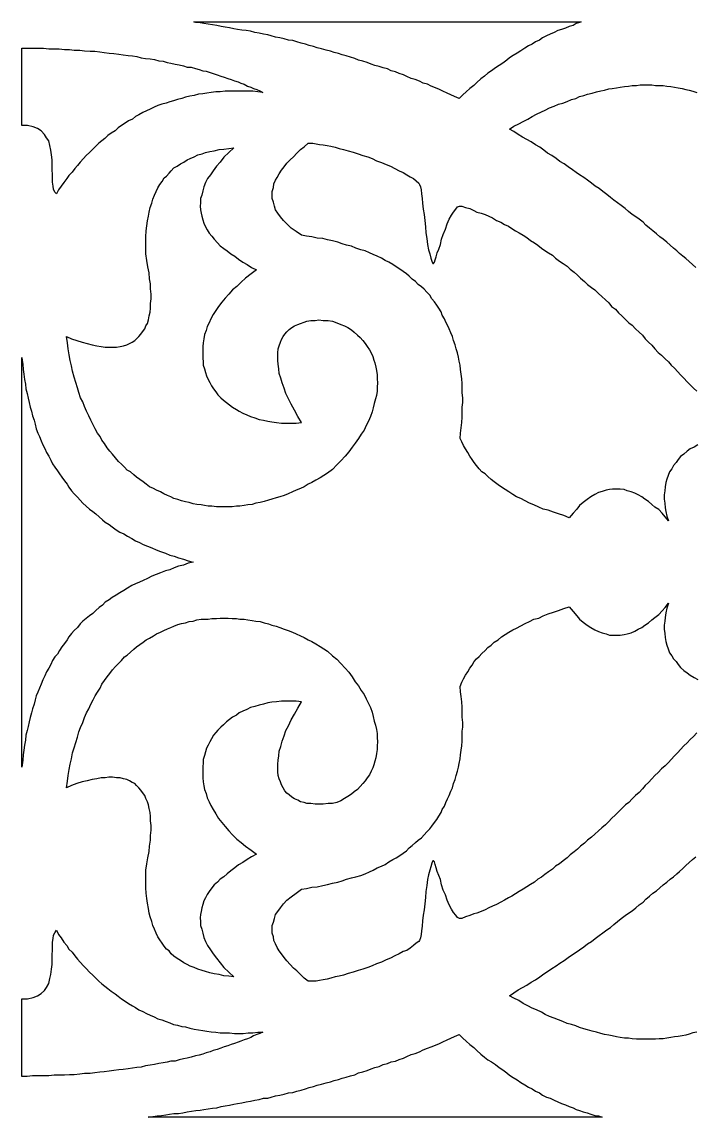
# Model space of a CAD drawing. Extents: x -372 to 372, y -358 to 358.
# Drawn here: x 0 to 42.5, y -146.8 to -77.5 of the extents above; entities that cross this region are included whole.
import ezdxf

# ---------------------------------------------------------------- set-up
doc = ezdxf.new("R2010")
doc.units = 0
doc.layers.add('LAYER_1', color=18, linetype='CONTINUOUS')

msp = doc.modelspace()

# ---------------------------------------------------------------- linework, layer by layer
at = {"layer": 'LAYER_1'}
for points in [[(35.261, -77.538), (35.055, -77.613), (34.85, -77.724), (34.609, -77.799), (34.369, -77.911), (34.129, -77.985), (33.888, -78.06), (33.648, -78.171), (33.408, -78.283), (33.168, -78.395), (32.927, -78.507), (32.721, -78.656), (32.481, -78.768), (32.275, -78.917), (32.035, -79.029), (31.794, -79.178), (31.554, -79.327), (31.314, -79.476), (31.074, -79.625), (30.833, -79.774), (30.662, -79.923), (30.421, -80.109), (30.181, -80.258), (29.941, -80.407), (29.7, -80.594), (29.46, -80.743), (29.254, -80.929), (29.014, -81.115), (28.774, -81.339), (28.568, -81.525), (28.327, -81.711), (28.087, -81.935), (27.881, -82.121), (27.641, -82.345), (27.366, -82.233), (27.126, -82.121), (26.886, -82.01), (26.611, -81.898), (26.405, -81.786), (26.165, -81.674), (25.89, -81.562), (25.65, -81.451), (25.375, -81.376), (25.135, -81.264), (24.86, -81.153), (24.62, -81.078), (24.345, -80.966), (24.139, -80.854), (23.865, -80.78), (23.625, -80.668), (23.35, -80.594), (23.11, -80.482), (22.835, -80.407), (22.595, -80.333), (22.32, -80.258), (22.08, -80.184), (21.84, -80.072), (21.565, -79.997), (21.29, -79.923), (21.05, -79.811), (20.775, -79.737), (20.501, -79.662), (20.261, -79.587), (20.02, -79.513), (19.746, -79.438), (19.505, -79.364), (19.231, -79.289), (18.956, -79.215), (18.681, -79.14), (18.441, -79.066), (18.167, -78.991), (17.926, -78.917), (17.652, -78.842), (17.377, -78.768), (17.137, -78.693), (16.862, -78.656), (16.588, -78.581), (16.313, -78.507), (16.038, -78.47), (15.764, -78.395), (15.558, -78.321), (15.283, -78.283), (15.008, -78.209), (14.734, -78.171), (14.459, -78.097), (14.185, -78.06), (13.91, -78.022), (13.635, -77.985), (13.395, -77.948), (13.12, -77.873), (12.846, -77.836), (12.606, -77.799), (12.331, -77.724), (12.056, -77.687), (11.782, -77.65), (11.507, -77.613), (11.267, -77.575), (10.992, -77.538), (10.878, -77.507), (35.361, -77.507)], [(1.701, -79.215), (2.353, -79.215), (2.696, -79.252), (3.005, -79.252), (3.314, -79.289), (3.658, -79.289), (3.967, -79.327), (4.31, -79.364), (4.619, -79.364), (4.928, -79.401), (5.202, -79.438), (5.511, -79.476), (5.82, -79.513), (6.129, -79.55), (6.404, -79.587), (6.713, -79.625), (6.987, -79.662), (7.262, -79.699), (7.537, -79.774), (7.811, -79.811), (8.12, -79.848), (8.395, -79.886), (8.669, -79.96), (8.944, -79.997), (9.184, -80.072), (9.425, -80.109), (9.699, -80.184), (9.939, -80.221), (10.214, -80.295), (10.454, -80.37), (10.695, -80.37), (10.969, -80.445), (11.21, -80.519), (11.45, -80.594), (11.656, -80.631), (11.896, -80.705), (12.102, -80.78), (12.342, -80.854), (12.583, -80.929), (12.789, -81.003), (13.029, -81.078), (13.235, -81.153), (13.441, -81.227), (13.681, -81.302), (13.853, -81.376), (14.059, -81.451), (14.265, -81.562), (14.471, -81.637), (14.642, -81.711), (14.848, -81.786), (15.054, -81.861), (15.226, -81.972), (14.917, -81.935), (14.608, -81.898), (12.857, -81.898), (12.548, -81.935), (12.274, -81.935), (11.965, -81.972), (11.69, -82.01), (11.45, -82.047), (11.175, -82.084), (10.901, -82.159), (10.626, -82.196), (10.351, -82.27), (10.111, -82.345), (9.837, -82.419), (9.596, -82.494), (9.356, -82.569), (9.116, -82.643), (8.841, -82.718), (8.601, -82.792), (8.36, -82.904), (8.12, -83.016), (7.88, -83.127), (7.64, -83.239), (7.399, -83.388), (7.193, -83.5), (6.987, -83.649), (6.747, -83.761), (6.541, -83.91), (6.301, -84.059), (6.095, -84.208), (5.889, -84.394), (5.649, -84.543), (5.443, -84.693), (5.237, -84.879), (5.065, -85.028), (4.859, -85.177), (4.687, -85.363), (4.481, -85.55), (4.276, -85.773), (4.07, -85.959), (3.898, -86.146), (3.692, -86.369), (3.52, -86.593), (3.349, -86.779), (3.177, -87.003), (2.971, -87.226), (2.834, -87.413), (2.662, -87.674), (2.491, -87.897), (2.319, -88.121), (2.182, -88.382), (2.079, -88.27), (2.01, -88.083), (1.976, -87.897), (1.941, -87.636), (1.941, -87.375), (1.941, -87.152), (1.907, -86.854), (1.907, -86.556), (1.907, -86.22), (1.873, -85.922), (1.838, -85.624), (1.77, -85.326), (1.701, -85.028), (1.564, -84.842), (1.426, -84.618), (1.22, -84.394), (0.98, -84.245), (0.706, -84.134), (0.362, -84.059), (0.002, -84.059), (0.002, -79.178), (1.358, -79.178)], [(13.086, -85.773), (12.777, -86.071), (12.537, -86.369), (12.297, -86.63), (12.091, -86.928), (11.919, -87.189), (11.747, -87.413), (11.61, -87.674), (11.507, -87.934), (11.438, -88.195), (11.37, -88.456), (11.301, -88.68), (11.301, -88.941), (11.267, -89.164), (11.301, -89.388), (11.335, -89.611), (11.37, -89.798), (11.438, -90.021), (11.507, -90.245), (11.61, -90.468), (11.713, -90.655), (11.85, -90.878), (12.022, -91.064), (12.159, -91.251), (12.365, -91.474), (12.537, -91.661), (12.777, -91.847), (12.983, -91.996), (13.223, -92.182), (13.464, -92.331), (13.704, -92.518), (13.979, -92.704), (14.253, -92.853), (14.528, -93.039), (14.837, -93.188), (14.494, -93.449), (14.15, -93.71), (13.876, -93.971), (13.601, -94.232), (13.326, -94.455), (13.086, -94.716), (12.846, -94.977), (12.64, -95.238), (12.434, -95.499), (12.262, -95.76), (12.091, -96.02), (11.953, -96.281), (11.85, -96.542), (11.713, -96.766), (11.644, -97.027), (11.541, -97.287), (11.507, -97.548), (11.473, -97.809), (11.438, -98.033), (11.438, -98.294), (11.438, -98.554), (11.438, -98.778), (11.473, -99.002), (11.473, -99.225), (11.541, -99.449), (11.61, -99.672), (11.679, -99.896), (11.782, -100.119), (11.885, -100.306), (11.988, -100.529), (12.125, -100.716), (12.262, -100.902), (12.4, -101.088), (12.571, -101.275), (12.743, -101.424), (12.949, -101.573), (13.12, -101.722), (13.326, -101.871), (13.567, -102.02), (13.738, -102.132), (13.979, -102.243), (14.219, -102.355), (14.459, -102.467), (14.734, -102.542), (15.008, -102.653), (15.283, -102.691), (15.558, -102.765), (15.798, -102.802), (16.107, -102.84), (16.416, -102.877), (17.343, -102.877), (17.686, -102.84), (17.446, -102.467), (17.24, -102.057), (17.034, -101.684), (16.862, -101.349), (16.691, -101.014), (16.588, -100.678), (16.45, -100.343), (16.382, -100.045), (16.279, -99.747), (16.244, -99.449), (16.21, -99.151), (16.176, -98.927), (16.176, -98.666), (16.176, -98.443), (16.21, -98.182), (16.279, -97.995), (16.347, -97.772), (16.416, -97.586), (16.519, -97.399), (16.622, -97.25), (16.759, -97.101), (16.896, -96.952), (17.068, -96.84), (17.24, -96.728), (17.446, -96.654), (17.617, -96.579), (17.858, -96.505), (18.029, -96.43), (18.27, -96.393), (18.544, -96.393), (18.784, -96.356), (19.059, -96.393), (19.368, -96.393), (19.643, -96.43), (19.917, -96.542), (20.158, -96.654), (20.398, -96.728), (20.604, -96.84), (20.844, -96.989), (21.016, -97.138), (21.222, -97.325), (21.393, -97.474), (21.565, -97.66), (21.702, -97.846), (21.84, -98.033), (21.977, -98.256), (22.08, -98.443), (22.183, -98.666), (22.251, -98.89), (22.32, -99.076), (22.389, -99.337), (22.423, -99.56), (22.457, -99.821), (22.457, -100.082), (22.492, -100.343), (22.457, -100.604), (22.457, -100.865), (22.423, -101.126), (22.354, -101.349), (22.286, -101.647), (22.217, -101.908), (22.149, -102.169), (22.046, -102.467), (21.908, -102.765), (21.771, -103.026), (21.634, -103.324), (21.462, -103.585), (21.29, -103.846), (21.084, -104.144), (20.878, -104.405), (20.672, -104.703), (20.432, -104.964), (20.158, -105.262), (19.917, -105.523), (19.643, -105.821), (19.334, -106.044), (19.093, -106.193), (18.853, -106.342), (18.579, -106.491), (18.338, -106.64), (18.098, -106.752), (17.858, -106.901), (17.617, -107.013), (17.343, -107.125), (17.102, -107.237), (16.828, -107.348), (16.588, -107.46), (16.313, -107.535), (16.073, -107.609), (15.798, -107.684), (15.592, -107.758), (15.317, -107.833), (15.077, -107.907), (14.803, -107.945), (14.562, -108.019), (14.288, -108.056), (14.047, -108.094), (13.773, -108.131), (13.567, -108.131), (13.292, -108.168), (12.297, -108.168), (12.022, -108.131), (11.782, -108.131), (11.541, -108.094), (11.335, -108.056), (11.061, -108.019), (10.821, -107.982), (10.58, -107.907), (10.34, -107.87), (10.1, -107.796), (9.859, -107.721), (9.619, -107.647), (9.413, -107.535), (9.207, -107.46), (8.967, -107.348), (8.761, -107.237), (8.521, -107.125), (8.315, -107.013), (8.074, -106.901), (7.868, -106.752), (7.662, -106.603), (7.457, -106.454), (7.251, -106.305), (7.079, -106.156), (6.873, -105.97), (6.667, -105.858), (6.495, -105.672), (6.289, -105.485), (6.118, -105.299), (5.912, -105.075), (5.74, -104.852), (5.569, -104.666), (5.397, -104.442), (5.225, -104.181), (5.054, -103.958), (4.951, -103.734), (4.779, -103.51), (4.642, -103.25), (4.504, -102.989), (4.367, -102.691), (4.23, -102.43), (4.092, -102.132), (3.955, -101.834), (3.852, -101.535), (3.715, -101.275), (3.612, -100.939), (3.509, -100.641), (3.406, -100.306), (3.303, -99.97), (3.2, -99.598), (3.131, -99.262), (3.063, -98.927), (2.994, -98.554), (2.925, -98.182), (2.891, -97.809), (2.822, -97.399), (3.131, -97.548), (3.475, -97.66), (3.818, -97.772), (4.127, -97.846), (4.436, -97.921), (4.745, -97.995), (5.019, -98.033), (5.26, -98.07), (5.98, -98.07), (6.221, -98.033), (6.427, -97.995), (6.633, -97.921), (6.804, -97.846), (6.976, -97.772), (7.148, -97.66), (7.251, -97.548), (7.388, -97.399), (7.525, -97.25), (7.628, -97.101), (7.765, -96.915), (7.834, -96.728), (7.937, -96.579), (8.006, -96.356), (8.04, -96.095), (8.109, -95.871), (8.143, -95.611), (8.143, -95.312), (8.177, -95.014), (8.177, -94.716), (8.143, -94.381), (8.143, -94.083), (8.074, -93.747), (8.04, -93.375), (7.971, -93.002), (7.903, -92.592), (7.834, -92.182), (7.834, -91.847), (7.834, -91.474), (7.834, -91.102), (7.868, -90.729), (7.903, -90.394), (7.937, -90.096), (8.006, -89.798), (8.04, -89.537), (8.109, -89.239), (8.212, -88.978), (8.28, -88.717), (8.383, -88.456), (8.486, -88.233), (8.589, -88.009), (8.727, -87.785), (8.864, -87.599), (9.001, -87.375), (9.139, -87.264), (9.31, -87.077), (9.448, -86.928), (9.619, -86.742), (9.825, -86.63), (10.031, -86.481), (10.237, -86.369), (10.443, -86.22), (10.649, -86.146), (10.889, -86.034), (11.13, -85.922), (11.404, -85.848), (11.61, -85.773), (11.885, -85.699), (12.159, -85.661), (12.468, -85.587), (12.777, -85.55), (13.086, -85.512), (13.395, -85.475)], [(0.019, -98.89), (0.053, -99.151), (0.088, -99.486), (0.122, -99.784), (0.156, -100.119), (0.225, -100.418), (0.259, -100.716), (0.328, -101.014), (0.397, -101.312), (0.465, -101.573), (0.534, -101.871), (0.603, -102.132), (0.671, -102.43), (0.774, -102.691), (0.843, -102.951), (0.911, -103.25), (1.014, -103.51), (1.117, -103.734), (1.22, -103.995), (1.323, -104.256), (1.461, -104.479), (1.564, -104.74), (1.701, -104.964), (1.838, -105.224), (1.941, -105.448), (2.079, -105.672), (2.25, -105.895), (2.388, -106.082), (2.525, -106.305), (2.696, -106.529), (2.868, -106.752), (2.971, -106.939), (3.143, -107.162), (3.314, -107.348), (3.52, -107.572), (3.692, -107.758), (3.864, -107.945), (4.07, -108.131), (4.276, -108.317), (4.481, -108.466), (4.687, -108.615), (4.893, -108.802), (5.099, -108.988), (5.271, -109.137), (5.511, -109.286), (5.717, -109.435), (5.958, -109.621), (6.198, -109.771), (6.438, -109.882), (6.678, -110.031), (6.953, -110.18), (7.193, -110.329), (7.434, -110.441), (7.674, -110.553), (7.949, -110.665), (8.223, -110.777), (8.498, -110.888), (8.772, -111), (9.081, -111.112), (9.356, -111.224), (9.631, -111.298), (9.905, -111.41), (10.214, -111.485), (10.523, -111.596), (10.832, -111.671), (10.523, -111.745), (10.214, -111.857), (9.905, -111.932), (9.631, -112.044), (9.356, -112.155), (9.081, -112.23), (8.772, -112.342), (8.498, -112.453), (8.223, -112.565), (7.949, -112.714), (7.674, -112.826), (7.434, -112.938), (7.193, -113.05), (6.953, -113.161), (6.678, -113.311), (6.438, -113.46), (6.198, -113.609), (5.958, -113.758), (5.717, -113.907), (5.511, -114.056), (5.271, -114.205), (5.099, -114.391), (4.893, -114.54), (4.687, -114.727), (4.481, -114.913), (4.276, -115.062), (4.07, -115.248), (3.864, -115.397), (3.692, -115.584), (3.52, -115.807), (3.314, -115.993), (3.143, -116.18), (2.971, -116.403), (2.868, -116.59), (2.696, -116.813), (2.525, -117.037), (2.388, -117.26), (2.25, -117.484), (2.079, -117.67), (1.941, -117.894), (1.838, -118.155), (1.701, -118.378), (1.564, -118.602), (1.461, -118.863), (1.323, -119.124), (1.22, -119.384), (1.117, -119.645), (1.014, -119.906), (0.911, -120.13), (0.843, -120.391), (0.774, -120.651), (0.671, -120.949), (0.603, -121.21), (0.534, -121.508), (0.465, -121.769), (0.397, -122.067), (0.328, -122.328), (0.259, -122.626), (0.225, -122.924), (0.156, -123.26), (0.122, -123.558), (0.088, -123.856), (0.053, -124.191), (0.019, -124.489), (0.002, -124.637), (0.002, -98.724)], [(13.292, -115.248), (13.567, -115.248), (13.773, -115.285), (14.047, -115.285), (14.288, -115.323), (14.562, -115.36), (14.803, -115.397), (15.077, -115.435), (15.317, -115.509), (15.592, -115.584), (15.798, -115.658), (16.073, -115.733), (16.313, -115.807), (16.588, -115.919), (16.828, -115.993), (17.102, -116.105), (17.343, -116.217), (17.617, -116.329), (17.858, -116.441), (18.098, -116.59), (18.338, -116.701), (18.579, -116.851), (18.853, -117), (19.093, -117.149), (19.334, -117.298), (19.643, -117.596), (19.917, -117.819), (20.158, -118.08), (20.432, -118.378), (20.672, -118.639), (20.878, -118.937), (21.084, -119.235), (21.29, -119.496), (21.462, -119.794), (21.634, -120.055), (21.771, -120.316), (21.908, -120.614), (22.046, -120.875), (22.149, -121.173), (22.217, -121.434), (22.286, -121.732), (22.354, -121.993), (22.423, -122.254), (22.457, -122.515), (22.457, -122.775), (22.492, -123.036), (22.457, -123.297), (22.457, -123.521), (22.423, -123.781), (22.389, -124.042), (22.32, -124.266), (22.251, -124.489), (22.183, -124.676), (22.08, -124.899), (21.977, -125.123), (21.84, -125.309), (21.702, -125.496), (21.565, -125.682), (21.393, -125.868), (21.222, -126.055), (21.016, -126.204), (20.844, -126.353), (20.604, -126.502), (20.398, -126.613), (20.158, -126.763), (19.917, -126.874), (19.643, -126.949), (19.368, -126.949), (19.059, -126.986), (18.544, -126.986), (18.27, -126.949), (18.029, -126.949), (17.858, -126.874), (17.617, -126.837), (17.446, -126.725), (17.24, -126.651), (17.068, -126.539), (16.896, -126.39), (16.759, -126.278), (16.622, -126.129), (16.519, -125.943), (16.416, -125.756), (16.347, -125.57), (16.279, -125.384), (16.21, -125.16), (16.176, -124.937), (16.176, -124.676), (16.176, -124.452), (16.21, -124.191), (16.244, -123.931), (16.279, -123.632), (16.382, -123.334), (16.45, -122.999), (16.588, -122.664), (16.691, -122.328), (16.862, -122.03), (17.034, -121.657), (17.24, -121.285), (17.446, -120.912), (17.686, -120.502), (17.343, -120.465), (16.416, -120.465), (16.107, -120.502), (15.798, -120.54), (15.558, -120.577), (15.283, -120.651), (15.008, -120.726), (14.734, -120.8), (14.459, -120.875), (14.219, -120.987), (13.979, -121.099), (13.738, -121.21), (13.567, -121.359), (13.326, -121.471), (13.12, -121.62), (12.949, -121.769), (12.743, -121.956), (12.571, -122.105), (12.4, -122.291), (12.262, -122.44), (12.125, -122.626), (11.988, -122.85), (11.885, -123.036), (11.782, -123.26), (11.679, -123.446), (11.61, -123.67), (11.541, -123.893), (11.473, -124.154), (11.473, -124.378), (11.438, -124.601), (11.438, -124.825), (11.438, -125.048), (11.438, -125.309), (11.473, -125.57), (11.507, -125.831), (11.541, -126.055), (11.644, -126.315), (11.713, -126.576), (11.85, -126.837), (11.953, -127.061), (12.091, -127.321), (12.262, -127.582), (12.434, -127.88), (12.64, -128.141), (12.846, -128.402), (13.086, -128.663), (13.326, -128.924), (13.601, -129.185), (13.876, -129.408), (14.15, -129.632), (14.494, -129.893), (14.837, -130.153), (14.528, -130.302), (14.253, -130.489), (13.979, -130.675), (13.704, -130.824), (13.464, -131.01), (13.223, -131.197), (12.983, -131.383), (12.777, -131.569), (12.537, -131.718), (12.365, -131.905), (12.159, -132.091), (12.022, -132.277), (11.85, -132.501), (11.713, -132.687), (11.61, -132.911), (11.507, -133.097), (11.438, -133.321), (11.37, -133.544), (11.335, -133.768), (11.301, -133.954), (11.267, -134.178), (11.301, -134.401), (11.301, -134.662), (11.37, -134.886), (11.438, -135.147), (11.507, -135.408), (11.61, -135.668), (11.747, -135.929), (11.919, -136.19), (12.091, -136.451), (12.297, -136.712), (12.537, -137.01), (12.777, -137.308), (13.086, -137.606), (13.395, -137.904), (13.086, -137.867), (12.777, -137.83), (12.468, -137.755), (12.159, -137.718), (11.885, -137.643), (11.61, -137.569), (11.404, -137.494), (11.13, -137.42), (10.889, -137.308), (10.649, -137.233), (10.443, -137.122), (10.237, -137.01), (10.031, -136.861), (9.825, -136.749), (9.619, -136.6), (9.448, -136.451), (9.31, -136.265), (9.139, -136.153), (9.001, -135.966), (8.864, -135.78), (8.727, -135.557), (8.589, -135.37), (8.486, -135.147), (8.383, -134.886), (8.28, -134.662), (8.212, -134.401), (8.109, -134.103), (8.04, -133.88), (8.006, -133.582), (7.937, -133.246), (7.903, -132.948), (7.868, -132.613), (7.834, -132.277), (7.834, -131.905), (7.834, -131.569), (7.834, -131.16), (7.903, -130.75), (7.971, -130.377), (8.04, -129.967), (8.074, -129.632), (8.143, -129.259), (8.143, -128.961), (8.177, -128.626), (8.177, -128.328), (8.143, -128.029), (8.143, -127.769), (8.109, -127.508), (8.04, -127.247), (8.006, -127.023), (7.937, -126.837), (7.834, -126.613), (7.765, -126.427), (7.628, -126.241), (7.525, -126.092), (7.388, -125.943), (7.251, -125.794), (7.148, -125.682), (6.976, -125.607), (6.804, -125.496), (6.633, -125.421), (6.427, -125.384), (6.221, -125.309), (5.98, -125.309), (5.74, -125.272), (5.5, -125.272), (5.26, -125.309), (5.019, -125.309), (4.745, -125.384), (4.436, -125.421), (4.127, -125.496), (3.818, -125.57), (3.475, -125.682), (3.131, -125.794), (2.822, -125.943), (2.891, -125.533), (2.925, -125.16), (2.994, -124.788), (3.063, -124.452), (3.131, -124.117), (3.2, -123.744), (3.303, -123.409), (3.406, -123.073), (3.509, -122.738), (3.612, -122.403), (3.715, -122.142), (3.852, -121.807), (3.955, -121.508), (4.092, -121.21), (4.23, -120.949), (4.367, -120.651), (4.504, -120.391), (4.642, -120.13), (4.779, -119.906), (4.951, -119.645), (5.054, -119.384), (5.225, -119.161), (5.397, -118.937), (5.569, -118.714), (5.74, -118.49), (5.912, -118.267), (6.118, -118.08), (6.289, -117.894), (6.495, -117.67), (6.667, -117.559), (6.873, -117.372), (7.079, -117.186), (7.251, -117.037), (7.457, -116.888), (7.662, -116.739), (7.868, -116.59), (8.074, -116.478), (8.315, -116.329), (8.521, -116.217), (8.761, -116.105), (8.967, -115.993), (9.207, -115.882), (9.413, -115.807), (9.619, -115.733), (9.859, -115.621), (10.1, -115.546), (10.34, -115.509), (10.58, -115.435), (10.821, -115.397), (11.061, -115.323), (11.335, -115.285), (11.782, -115.285), (12.022, -115.248), (12.297, -115.248), (12.537, -115.211), (13.052, -115.211)], [(2.319, -135.221), (2.491, -135.445), (2.662, -135.706), (2.834, -135.929), (2.971, -136.153), (3.177, -136.339), (3.349, -136.563), (3.52, -136.786), (3.692, -136.973), (3.898, -137.196), (4.07, -137.382), (4.276, -137.606), (4.481, -137.792), (4.687, -137.979), (4.859, -138.165), (5.065, -138.351), (5.237, -138.5), (5.443, -138.649), (5.649, -138.798), (5.889, -138.985), (6.095, -139.134), (6.301, -139.283), (6.541, -139.432), (6.747, -139.581), (6.987, -139.73), (7.193, -139.842), (7.399, -139.991), (7.64, -140.103), (7.88, -140.214), (8.12, -140.326), (8.36, -140.438), (8.601, -140.55), (8.841, -140.624), (9.116, -140.736), (9.356, -140.811), (9.596, -140.922), (9.837, -140.96), (10.111, -141.034), (10.351, -141.072), (10.626, -141.146), (10.901, -141.221), (11.175, -141.258), (11.45, -141.295), (11.69, -141.332), (11.965, -141.37), (12.274, -141.407), (12.548, -141.444), (13.132, -141.444), (13.441, -141.481), (13.99, -141.481), (14.299, -141.444), (14.608, -141.444), (14.917, -141.407), (15.226, -141.407), (15.054, -141.481), (14.848, -141.556), (14.642, -141.63), (14.471, -141.742), (14.265, -141.817), (14.059, -141.891), (13.853, -141.966), (13.681, -142.04), (13.441, -142.115), (13.235, -142.189), (13.029, -142.264), (12.789, -142.338), (12.583, -142.413), (12.342, -142.488), (12.102, -142.562), (11.896, -142.637), (11.656, -142.711), (11.45, -142.786), (11.21, -142.86), (10.969, -142.897), (10.695, -142.972), (10.454, -143.046), (10.214, -143.084), (9.939, -143.158), (9.699, -143.233), (9.425, -143.233), (9.184, -143.307), (8.944, -143.345), (8.669, -143.382), (8.395, -143.456), (8.12, -143.494), (7.811, -143.531), (7.537, -143.605), (7.262, -143.643), (6.987, -143.68), (6.713, -143.717), (6.404, -143.754), (6.129, -143.792), (5.82, -143.829), (5.511, -143.866), (5.202, -143.904), (4.928, -143.941), (4.619, -143.978), (4.31, -144.015), (3.967, -144.015), (3.658, -144.053), (3.314, -144.09), (3.005, -144.09), (2.696, -144.127), (2.044, -144.127), (1.701, -144.164), (0.671, -144.164), (0.328, -144.202), (0.002, -144.202), (0.002, -139.283), (0.362, -139.283), (0.706, -139.208), (0.98, -139.097), (1.22, -138.948), (1.426, -138.761), (1.564, -138.575), (1.701, -138.314), (1.77, -138.016), (1.838, -137.755), (1.873, -137.42), (1.907, -137.122), (1.907, -136.824), (1.907, -136.488), (1.941, -136.227), (1.941, -135.966), (1.941, -135.706), (1.976, -135.482), (2.01, -135.258), (2.079, -135.109), (2.182, -134.96)], [(27.881, -141.78), (28.087, -141.966), (28.327, -142.189), (28.568, -142.376), (28.774, -142.562), (29.014, -142.786), (29.254, -142.972), (29.46, -143.158), (29.7, -143.27), (29.941, -143.456), (30.181, -143.643), (30.421, -143.792), (30.662, -143.978), (30.833, -144.127), (31.074, -144.276), (31.314, -144.425), (31.554, -144.574), (31.794, -144.723), (32.035, -144.872), (32.275, -144.984), (32.481, -145.133), (32.721, -145.245), (32.927, -145.394), (33.168, -145.506), (33.408, -145.58), (33.648, -145.692), (33.888, -145.804), (34.129, -145.916), (34.369, -145.99), (34.609, -146.102), (34.85, -146.177), (35.055, -146.288), (35.261, -146.363), (35.502, -146.437), (35.742, -146.512), (35.982, -146.586), (36.223, -146.661), (36.463, -146.698), (36.703, -146.772), (7.976, -146.772), (8.28, -146.736), (8.555, -146.698), (8.83, -146.661), (9.104, -146.624), (9.345, -146.586), (9.619, -146.549), (9.894, -146.549), (10.168, -146.512), (10.443, -146.437), (10.718, -146.4), (10.992, -146.363), (11.267, -146.326), (11.507, -146.288), (11.782, -146.251), (12.056, -146.214), (12.331, -146.177), (12.606, -146.102), (12.846, -146.065), (13.12, -146.028), (13.395, -145.953), (13.635, -145.916), (13.91, -145.878), (14.185, -145.804), (14.459, -145.767), (14.734, -145.692), (15.008, -145.655), (15.283, -145.58), (15.558, -145.58), (15.764, -145.506), (16.038, -145.431), (16.313, -145.394), (16.588, -145.32), (16.862, -145.245), (17.137, -145.208), (17.377, -145.133), (17.652, -145.059), (17.926, -144.984), (18.167, -144.91), (18.441, -144.835), (18.681, -144.761), (18.956, -144.686), (19.231, -144.612), (19.505, -144.537), (19.746, -144.462), (20.02, -144.388), (20.261, -144.313), (20.501, -144.239), (20.775, -144.164), (21.05, -144.09), (21.29, -143.978), (21.565, -143.904), (21.84, -143.829), (22.08, -143.717), (22.32, -143.643), (22.595, -143.568), (22.835, -143.456), (23.11, -143.382), (23.35, -143.27), (23.625, -143.233), (23.865, -143.121), (24.139, -143.046), (24.345, -142.935), (24.62, -142.823), (24.86, -142.748), (25.135, -142.637), (25.375, -142.525), (25.65, -142.413), (25.89, -142.338), (26.165, -142.227), (26.405, -142.115), (26.611, -142.003), (26.886, -141.891), (27.126, -141.78), (27.366, -141.668), (27.641, -141.556)]]:
    msp.add_lwpolyline(points, close=True, dxfattribs=at)
for points in [[(42.607, -93.039), (42.401, -92.853), (42.196, -92.667), (41.99, -92.48), (41.784, -92.331), (41.578, -92.145), (41.406, -91.996), (41.2, -91.81), (40.994, -91.623), (40.788, -91.437), (40.548, -91.251), (40.342, -91.102), (40.136, -90.915), (39.896, -90.729), (39.69, -90.543), (39.449, -90.356), (39.278, -90.17), (39.037, -89.984), (38.831, -89.835), (38.591, -89.686), (38.351, -89.499), (38.145, -89.313), (37.905, -89.127), (37.664, -88.941), (37.424, -88.791), (37.218, -88.605), (36.978, -88.419), (36.738, -88.233), (36.497, -88.046), (36.257, -87.897), (36.017, -87.711), (35.776, -87.525), (35.536, -87.338), (35.261, -87.189), (35.055, -87.04), (34.815, -86.854), (34.541, -86.667), (34.3, -86.481), (34.026, -86.332), (33.785, -86.146), (33.511, -85.959), (33.236, -85.81), (32.996, -85.624), (32.756, -85.438), (32.481, -85.289), (32.206, -85.102), (31.932, -84.953), (31.657, -84.804), (31.383, -84.618), (31.108, -84.432), (30.833, -84.283), (31.108, -84.096), (31.417, -83.947), (31.691, -83.798), (32, -83.649), (32.275, -83.5), (32.55, -83.351), (32.859, -83.202), (33.099, -83.09), (33.373, -82.941), (33.648, -82.829), (33.923, -82.718), (34.197, -82.643), (34.472, -82.531), (34.747, -82.419), (35.021, -82.345), (35.261, -82.233), (35.536, -82.159), (35.776, -82.084), (36.051, -82.01), (36.326, -81.935), (36.6, -81.861), (36.841, -81.823), (37.115, -81.749), (37.321, -81.711), (37.596, -81.674), (37.836, -81.637), (38.111, -81.6), (38.351, -81.562), (38.591, -81.525), (38.866, -81.525), (39.106, -81.488), (39.827, -81.488), (40.067, -81.525), (40.548, -81.525), (40.788, -81.562), (41.028, -81.6), (41.269, -81.637), (41.509, -81.674), (41.749, -81.711), (41.99, -81.786), (42.196, -81.823), (42.436, -81.898), (42.676, -81.972)], [(42.745, -104.256), (42.504, -104.405), (42.264, -104.516), (42.058, -104.666), (41.852, -104.852), (41.646, -105.001), (41.509, -105.187), (41.372, -105.374), (41.2, -105.56), (41.097, -105.783), (40.96, -105.97), (40.857, -106.193), (40.788, -106.417), (40.719, -106.64), (40.685, -106.901), (40.651, -107.162), (40.616, -107.423), (40.616, -107.684), (40.651, -107.945), (40.685, -108.243), (40.719, -108.466), (40.788, -108.764), (40.891, -109.063), (40.685, -108.802), (40.479, -108.578), (40.273, -108.355), (40.033, -108.206), (39.827, -108.019), (39.621, -107.833), (39.381, -107.684), (39.209, -107.535), (38.969, -107.423), (38.763, -107.311), (38.523, -107.237), (38.282, -107.162), (38.076, -107.088), (37.836, -107.05), (37.355, -107.05), (37.149, -107.088), (36.943, -107.125), (36.703, -107.199), (36.463, -107.274), (36.223, -107.386), (35.982, -107.535), (35.742, -107.721), (35.502, -107.907), (35.261, -108.094), (35.09, -108.317), (34.85, -108.578), (34.609, -108.876), (34.266, -108.727), (33.923, -108.615), (33.614, -108.504), (33.27, -108.392), (32.962, -108.317), (32.687, -108.206), (32.378, -108.056), (32.103, -107.945), (31.829, -107.796), (31.554, -107.647), (31.28, -107.535), (31.039, -107.386), (30.799, -107.237), (30.559, -107.088), (30.318, -106.939), (30.112, -106.79), (29.872, -106.603), (29.666, -106.454), (29.46, -106.268), (29.289, -106.082), (29.083, -105.97), (28.911, -105.783), (28.739, -105.56), (28.602, -105.374), (28.465, -105.187), (28.327, -104.964), (28.19, -104.74), (28.053, -104.516), (27.915, -104.293), (27.812, -104.069), (27.71, -103.846), (27.744, -103.51), (27.778, -103.175), (27.812, -102.84), (27.847, -102.504), (27.847, -102.206), (27.847, -101.871), (27.881, -101.573), (27.881, -101.275), (27.847, -100.976), (27.847, -100.678), (27.847, -100.38), (27.812, -100.082), (27.778, -99.784), (27.744, -99.486), (27.71, -99.225), (27.641, -98.964), (27.607, -98.703), (27.538, -98.443), (27.469, -98.182), (27.401, -97.921), (27.298, -97.66), (27.229, -97.399), (27.126, -97.176), (27.023, -96.915), (26.92, -96.691), (26.817, -96.505), (26.714, -96.281), (26.577, -96.058), (26.508, -95.834), (26.371, -95.611), (26.233, -95.424), (26.096, -95.201), (25.924, -95.014), (25.787, -94.791), (25.616, -94.604), (25.444, -94.418), (25.272, -94.269), (25.066, -94.12), (24.895, -93.934), (24.689, -93.785), (24.483, -93.598), (24.311, -93.449), (24.105, -93.3), (23.899, -93.151), (23.659, -93.002), (23.453, -92.853), (23.213, -92.704), (22.972, -92.592), (22.732, -92.443), (22.457, -92.331), (22.217, -92.22), (21.977, -92.108), (21.702, -91.996), (21.428, -91.922), (21.119, -91.81), (20.844, -91.698), (20.535, -91.623), (20.261, -91.549), (19.986, -91.437), (19.643, -91.363), (19.334, -91.288), (19.025, -91.214), (18.681, -91.176), (18.338, -91.102), (17.995, -91.064), (17.686, -90.99), (17.343, -90.766), (17.034, -90.543), (16.759, -90.282), (16.553, -90.058), (16.347, -89.835), (16.176, -89.611), (16.038, -89.388), (15.97, -89.164), (15.901, -88.903), (15.832, -88.68), (15.832, -88.456), (15.832, -88.233), (15.901, -87.972), (15.935, -87.748), (16.038, -87.525), (16.141, -87.338), (16.279, -87.115), (16.416, -86.891), (16.588, -86.667), (16.759, -86.444), (16.965, -86.22), (17.171, -86.034), (17.377, -85.81), (17.617, -85.587), (17.858, -85.401), (18.098, -85.177), (18.407, -85.177), (18.613, -85.214), (18.819, -85.251), (19.059, -85.289), (19.299, -85.326), (19.54, -85.363), (19.814, -85.438), (20.055, -85.512), (20.329, -85.587), (20.638, -85.661), (20.947, -85.736), (21.256, -85.848), (21.565, -85.959), (21.874, -86.034), (22.149, -86.146), (22.423, -86.295), (22.732, -86.407), (23.041, -86.518), (23.316, -86.63), (23.59, -86.779), (23.865, -86.928), (24.105, -87.04), (24.345, -87.189), (24.551, -87.301), (24.757, -87.413), (24.929, -87.562), (25.101, -87.711), (25.135, -87.785), (25.204, -87.934), (25.238, -88.121), (25.272, -88.382), (25.307, -88.68), (25.341, -88.978), (25.375, -89.35), (25.444, -89.686), (25.478, -90.058), (25.513, -90.468), (25.547, -90.841), (25.616, -91.214), (25.65, -91.586), (25.719, -91.922), (25.787, -92.182), (25.856, -92.443), (25.924, -92.63), (25.993, -92.779), (26.027, -92.779), (26.096, -92.704), (26.13, -92.555), (26.199, -92.369), (26.268, -92.108), (26.371, -91.884), (26.474, -91.586), (26.542, -91.251), (26.645, -90.953), (26.783, -90.617), (26.886, -90.282), (27.023, -89.984), (27.16, -89.723), (27.298, -89.537), (27.435, -89.35), (27.538, -89.201), (27.675, -89.164), (27.812, -89.164), (28.053, -89.239), (28.327, -89.313), (28.568, -89.425), (28.774, -89.537), (29.048, -89.611), (29.289, -89.686), (29.529, -89.798), (29.769, -89.909), (30.009, -90.058), (30.284, -90.17), (30.524, -90.319), (30.765, -90.431), (30.971, -90.58), (31.211, -90.729), (31.451, -90.841), (31.691, -90.99), (31.932, -91.139), (32.172, -91.325), (32.412, -91.474), (32.618, -91.623), (32.859, -91.81), (33.065, -91.959), (33.305, -92.108), (33.545, -92.257), (33.751, -92.443), (33.991, -92.63), (34.232, -92.779), (34.472, -92.965), (34.678, -93.151), (34.918, -93.338), (35.124, -93.524), (35.33, -93.71), (35.57, -93.934), (35.776, -94.12), (36.017, -94.306), (36.223, -94.455), (36.463, -94.679), (36.669, -94.865), (36.909, -95.089), (37.115, -95.275), (37.287, -95.499), (37.527, -95.685), (37.733, -95.909), (37.939, -96.095), (38.179, -96.319), (38.385, -96.542), (38.591, -96.691), (38.797, -96.915), (39.037, -97.138), (39.243, -97.325), (39.415, -97.548), (39.621, -97.772), (39.827, -97.958), (40.033, -98.182), (40.239, -98.405), (40.445, -98.592), (40.685, -98.815), (40.891, -99.002), (41.063, -99.225), (41.269, -99.411), (41.475, -99.635), (41.646, -99.821), (41.852, -100.045), (42.058, -100.268), (42.264, -100.455), (42.47, -100.678), (42.676, -100.865)], [(42.676, -122.477), (42.47, -122.701), (42.264, -122.887), (42.058, -123.111), (41.852, -123.297), (41.646, -123.521), (41.475, -123.707), (41.269, -123.931), (41.063, -124.154), (40.891, -124.34), (40.685, -124.564), (40.445, -124.75), (40.239, -124.974), (40.033, -125.16), (39.827, -125.384), (39.621, -125.607), (39.415, -125.794), (39.243, -126.017), (39.037, -126.241), (38.797, -126.427), (38.591, -126.651), (38.385, -126.874), (38.179, -127.023), (37.939, -127.247), (37.733, -127.471), (37.527, -127.657), (37.287, -127.88), (37.115, -128.067), (36.909, -128.29), (36.669, -128.477), (36.463, -128.663), (36.223, -128.886), (36.017, -129.073), (35.776, -129.259), (35.57, -129.445), (35.33, -129.632), (35.124, -129.818), (34.918, -130.004), (34.678, -130.191), (34.472, -130.377), (34.232, -130.563), (33.991, -130.75), (33.751, -130.899), (33.545, -131.085), (33.305, -131.271), (33.065, -131.42), (32.859, -131.607), (32.618, -131.718), (32.412, -131.905), (32.172, -132.054), (31.932, -132.203), (31.691, -132.352), (31.451, -132.501), (31.211, -132.65), (30.971, -132.799), (30.765, -132.911), (30.524, -133.06), (30.284, -133.172), (30.009, -133.321), (29.769, -133.433), (29.529, -133.544), (29.289, -133.656), (29.048, -133.768), (28.774, -133.88), (28.568, -133.917), (28.327, -134.029), (28.053, -134.103), (27.812, -134.215), (27.675, -134.215), (27.538, -134.141), (27.435, -133.992), (27.298, -133.842), (27.16, -133.619), (27.023, -133.358), (26.886, -133.06), (26.783, -132.725), (26.645, -132.426), (26.542, -132.091), (26.474, -131.756), (26.371, -131.495), (26.268, -131.234), (26.199, -131.01), (26.13, -130.787), (26.096, -130.638), (26.027, -130.563), (25.993, -130.563), (25.924, -130.712), (25.856, -130.936), (25.787, -131.16), (25.719, -131.458), (25.65, -131.756), (25.616, -132.128), (25.547, -132.501), (25.513, -132.874), (25.478, -133.284), (25.444, -133.656), (25.375, -133.992), (25.341, -134.364), (25.307, -134.7), (25.272, -134.998), (25.238, -135.221), (25.204, -135.445), (25.135, -135.594), (25.101, -135.668), (24.929, -135.78), (24.757, -135.929), (24.551, -136.078), (24.345, -136.227), (24.105, -136.302), (23.865, -136.451), (23.59, -136.563), (23.316, -136.712), (23.041, -136.824), (22.732, -136.973), (22.423, -137.084), (22.149, -137.196), (21.874, -137.308), (21.565, -137.42), (21.256, -137.494), (20.947, -137.606), (20.638, -137.681), (20.329, -137.792), (20.055, -137.867), (19.814, -137.904), (19.54, -137.979), (19.299, -138.053), (19.059, -138.09), (18.819, -138.128), (18.613, -138.165), (18.098, -138.165), (17.858, -137.979), (17.617, -137.755), (17.377, -137.532), (17.171, -137.345), (16.965, -137.122), (16.759, -136.898), (16.588, -136.674), (16.416, -136.451), (16.279, -136.265), (16.141, -136.041), (16.038, -135.817), (15.935, -135.594), (15.901, -135.37), (15.832, -135.147), (15.832, -134.923), (15.832, -134.662), (15.901, -134.439), (15.97, -134.215), (16.038, -133.954), (16.176, -133.768), (16.347, -133.544), (16.553, -133.284), (16.759, -133.06), (17.034, -132.836), (17.343, -132.613), (17.686, -132.352), (17.995, -132.315), (18.338, -132.24), (18.681, -132.203), (19.025, -132.128), (19.334, -132.054), (19.643, -131.979), (19.986, -131.905), (20.261, -131.83), (20.535, -131.718), (20.844, -131.644), (21.119, -131.569), (21.428, -131.495), (21.702, -131.383), (21.977, -131.271), (22.217, -131.16), (22.457, -131.01), (22.732, -130.899), (22.972, -130.787), (23.213, -130.638), (23.453, -130.489), (23.659, -130.377), (23.899, -130.228), (24.105, -130.079), (24.311, -129.93), (24.483, -129.744), (24.689, -129.594), (24.895, -129.408), (25.066, -129.259), (25.272, -129.11), (25.444, -128.924), (25.616, -128.737), (25.787, -128.551), (25.924, -128.365), (26.096, -128.141), (26.233, -127.955), (26.371, -127.731), (26.508, -127.508), (26.577, -127.321), (26.714, -127.098), (26.817, -126.874), (26.92, -126.651), (27.023, -126.427), (27.126, -126.166), (27.229, -125.943), (27.298, -125.682), (27.401, -125.421), (27.469, -125.16), (27.538, -124.899), (27.607, -124.639), (27.641, -124.415), (27.71, -124.117), (27.744, -123.856), (27.778, -123.558), (27.812, -123.297), (27.847, -122.999), (27.847, -122.701), (27.847, -122.365), (27.881, -122.105), (27.881, -121.807), (27.847, -121.471), (27.847, -121.173), (27.847, -120.838), (27.812, -120.502), (27.778, -120.167), (27.744, -119.869), (27.71, -119.533), (27.812, -119.273), (27.915, -119.049), (28.053, -118.825), (28.19, -118.602), (28.327, -118.378), (28.465, -118.192), (28.602, -117.968), (28.739, -117.782), (28.911, -117.633), (29.083, -117.447), (29.289, -117.26), (29.46, -117.074), (29.666, -116.925), (29.872, -116.739), (30.112, -116.59), (30.318, -116.403), (30.559, -116.254), (30.799, -116.105), (31.039, -115.956), (31.28, -115.844), (31.554, -115.695), (31.829, -115.546), (32.103, -115.435), (32.378, -115.285), (32.687, -115.211), (32.962, -115.062), (33.27, -114.95), (33.614, -114.838), (33.923, -114.727), (34.266, -114.615), (34.609, -114.503), (34.85, -114.801), (35.09, -115.062), (35.261, -115.285), (35.502, -115.472), (35.742, -115.658), (35.982, -115.807), (36.223, -115.956), (36.463, -116.068), (36.703, -116.143), (36.943, -116.217), (37.149, -116.292), (37.836, -116.292), (38.076, -116.254), (38.282, -116.217), (38.523, -116.143), (38.763, -116.031), (38.969, -115.919), (39.209, -115.807), (39.381, -115.658), (39.621, -115.509), (39.827, -115.323), (40.033, -115.174), (40.273, -114.987), (40.479, -114.764), (40.685, -114.54), (40.891, -114.279), (40.788, -114.577), (40.719, -114.876), (40.685, -115.174), (40.651, -115.397), (40.616, -115.658), (40.616, -115.919), (40.651, -116.18), (40.685, -116.441), (40.719, -116.701), (40.788, -116.925), (40.857, -117.149), (40.96, -117.409), (41.097, -117.596), (41.2, -117.782), (41.372, -117.968), (41.509, -118.155), (41.646, -118.341), (41.852, -118.527), (42.058, -118.676), (42.264, -118.825), (42.504, -118.975), (42.745, -119.086)], [(42.676, -141.407), (42.436, -141.444), (42.196, -141.519), (41.99, -141.593), (41.749, -141.63), (41.509, -141.668), (41.269, -141.705), (41.028, -141.742), (40.788, -141.78), (40.548, -141.817), (40.308, -141.817), (40.067, -141.854), (38.866, -141.854), (38.591, -141.817), (38.351, -141.78), (38.111, -141.78), (37.836, -141.742), (37.596, -141.705), (37.321, -141.63), (37.115, -141.593), (36.841, -141.556), (36.6, -141.481), (36.326, -141.407), (36.051, -141.332), (35.776, -141.258), (35.536, -141.183), (35.261, -141.109), (35.021, -140.997), (34.747, -140.922), (34.472, -140.848), (34.197, -140.736), (33.923, -140.624), (33.648, -140.513), (33.373, -140.401), (33.099, -140.289), (32.859, -140.14), (32.55, -139.991), (32.275, -139.879), (32, -139.73), (31.691, -139.581), (31.417, -139.395), (31.108, -139.246), (30.833, -139.097), (31.108, -138.91), (31.383, -138.724), (31.657, -138.575), (31.932, -138.426), (32.206, -138.24), (32.481, -138.09), (32.756, -137.904), (32.996, -137.718), (33.236, -137.569), (33.511, -137.382), (33.785, -137.196), (34.026, -137.047), (34.3, -136.861), (34.541, -136.674), (34.815, -136.488), (35.055, -136.339), (35.261, -136.19), (35.536, -136.004), (35.776, -135.817), (36.017, -135.668), (36.257, -135.482), (36.497, -135.296), (36.738, -135.109), (36.978, -134.923), (37.218, -134.774), (37.424, -134.588), (37.664, -134.401), (37.905, -134.215), (38.145, -134.029), (38.351, -133.88), (38.591, -133.731), (38.831, -133.544), (39.037, -133.358), (39.278, -133.172), (39.449, -132.985), (39.69, -132.799), (39.896, -132.613), (40.136, -132.464), (40.342, -132.277), (40.548, -132.091), (40.788, -131.905), (40.994, -131.718), (41.2, -131.569), (41.406, -131.383), (41.578, -131.234), (41.784, -131.048), (41.99, -130.861), (42.196, -130.675), (42.401, -130.489), (42.607, -130.302)]]:
    msp.add_lwpolyline(points, dxfattribs=at)

doc.saveas('drawing.dxf')
